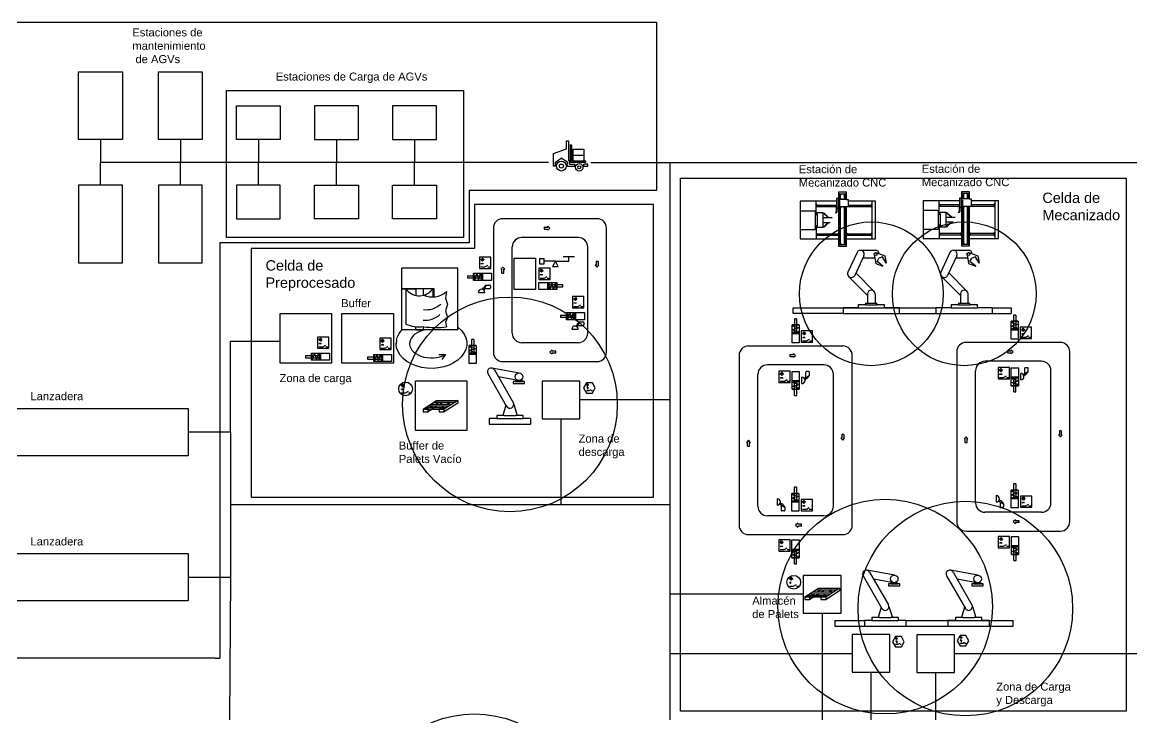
# Model space of a CAD drawing. Header units: millimetres. Extents: x 18796 to 77329, y 12688 to 39985.
# Drawn here: x 30733 to 52359, y 26435 to 39985 of the extents above; entities that cross this region are included whole.
import ezdxf

# ---------------------------------------------------------------- set-up
doc = ezdxf.new("R2010")
doc.units = ezdxf.units.MM
for name, color, linetype in [('Almacenaje', 80, 'Continuous'), ('Celdas', 200, 'Continuous'), ('Maquina', 82, 'Continuous'), ('Radio', 10, 'Continuous'), ('Robots', 80, 'Continuous'), ('Sensores', 211, 'Continuous'), ('Texto2', 7, 'Continuous'), ('TrayectAGV', 140, 'Continuous')]:
    doc.layers.add(name, color=color, linetype=linetype)
doc.styles.get("Standard").update_dxf_attribs({"font": 'arial.ttf'})

msp = doc.modelspace()

# ---------------------------------------------------------------- linework, layer by layer
at = {"layer": 'Almacenaje'}
for p, q in [((40869, 32995), (40869, 32260)), ((41604, 32995), (40869, 32995)), ((41604, 32260), (41604, 32995)), ((38545, 32449), (38809, 32614)), ((38545, 32449), (38644, 32449)), ((38545, 32449), (38545, 32397)), ((38589, 32477), (39002, 32477)), ((38641, 32509), (39055, 32509)), ((38824, 32509), (38644, 32397)), ((38644, 32449), (38959, 32449)), ((38740, 32509), (38688, 32477)), ((38696, 32544), (39110, 32544)), ((38763, 32585), (39176, 32585)), ((38862, 32585), (38795, 32544)), ((38809, 32614), (38908, 32614)), ((38859, 32449), (38959, 32449)), ((38859, 32449), (38859, 32397)), ((38908, 32562), (38879, 32544)), ((38903, 32477), (38955, 32509)), ((38908, 32614), (39123, 32614)), ((38908, 32585), (38908, 32562)), ((39223, 32614), (38959, 32449)), ((39223, 32562), (38959, 32397)), ((39010, 32544), (39077, 32585)), ((39123, 32614), (39223, 32614)), ((39223, 32614), (39223, 32562)), ((40869, 32260), (41604, 32260)), ((45957, 29209), (45957, 28474)), ((46692, 29209), (45957, 29209)), ((46692, 28474), (46692, 29209)), ((45987, 28792), (46251, 28957)), ((45987, 28792), (46086, 28792)), ((45987, 28792), (45987, 28740)), ((46030, 28819), (46444, 28819)), ((46083, 28852), (46496, 28852)), ((46265, 28852), (46086, 28740)), ((46086, 28792), (46400, 28792)), ((46182, 28852), (46130, 28819)), ((46138, 28886), (46551, 28886)), ((46204, 28928), (46618, 28928)), ((46304, 28928), (46237, 28886)), ((46251, 28957), (46350, 28957)), ((46301, 28792), (46400, 28792)), ((46301, 28792), (46301, 28740)), ((46350, 28905), (46320, 28886)), ((46345, 28819), (46397, 28852)), ((46350, 28957), (46565, 28957)), ((46350, 28928), (46350, 28905)), ((46665, 28957), (46400, 28792)), ((46665, 28905), (46400, 28740)), ((46452, 28886), (46519, 28928)), ((46565, 28957), (46665, 28957)), ((46665, 28957), (46665, 28905)), ((45957, 28474), (46692, 28474)), ((46909, 28057), (46909, 27323)), ((47644, 28057), (46909, 28057)), ((47644, 27323), (47644, 28057)), ((48171, 28051), (48171, 27316)), ((48906, 28051), (48171, 28051)), ((48906, 27316), (48906, 28051)), ((46909, 27323), (47644, 27323)), ((48171, 27316), (48906, 27316))]:
    msp.add_line(p, q, dxfattribs=at)
for points in [[(40323, 35386), (40735, 35386), (40735, 34779), (40323, 34779)], [(35759, 34312), (36763, 34312), (36763, 33342), (35759, 33342)], [(36964, 34312), (37968, 34312), (37968, 33342), (36964, 33342)], [(38396, 32999), (39400, 32999), (39400, 32029), (38396, 32029)], [(38545, 32397), (38644, 32397), (38644, 32449), (38545, 32449)], [(38859, 32397), (38959, 32397), (38959, 32449), (38859, 32449)], [(45987, 28740), (46086, 28740), (46086, 28792), (45987, 28792)], [(46301, 28740), (46400, 28740), (46400, 28792), (46301, 28792)]]:
    msp.add_lwpolyline(points, close=True, dxfattribs=at)
at = {"layer": 'Celdas'}
for p, q in [((18796, 39985), (43096, 39985)), ((43096, 39985), (43096, 36705)), ((43096, 36705), (39446, 36705)), ((39446, 36705), (39446, 35685)), ((43036, 36435), (39546, 36435)), ((39546, 36435), (39546, 35575)), ((43036, 30735), (43036, 36435)), ((39446, 35685), (34586, 35685)), ((34586, 35685), (34586, 27595)), ((39546, 35575), (35196, 35575)), ((35196, 35575), (35196, 35205)), ((35196, 35205), (35196, 30735)), ((35196, 30735), (43036, 30735)), ((34496, 27595), (18796, 27595)), ((34496, 27595), (34586, 27595))]:
    msp.add_line(p, q, dxfattribs=at)
msp.add_lwpolyline([(52246, 26565), (43566, 26565), (43566, 36945), (52246, 36945)], close=True, dxfattribs=at)
at = {"layer": 'Maquina'}
for p, q in [((41339, 37521), (41339, 37676)), ((41339, 37676), (41378, 37676)), ((41378, 37676), (41378, 37294)), ((41087, 37429), (41339, 37521)), ((41087, 37183), (41087, 37429)), ((41416, 37598), (41416, 37260)), ((41416, 37598), (41436, 37598)), ((41436, 37598), (41436, 37279)), ((41474, 37396), (41474, 37512)), ((41474, 37512), (41678, 37512)), ((41678, 37512), (41678, 37396)), ((41126, 37260), (41237, 37338)), ((41126, 37183), (41126, 37260)), ((41358, 37260), (41237, 37338)), ((41358, 37183), (41358, 37260)), ((41397, 37281), (41378, 37294)), ((41397, 37221), (41397, 37281)), ((41397, 37221), (41502, 37221)), ((41416, 37260), (41717, 37260)), ((41717, 37279), (41436, 37279)), ((41474, 37279), (41474, 37396)), ((41474, 37396), (41678, 37396)), ((41502, 37183), (41502, 37221)), ((41678, 37396), (41678, 37279)), ((41756, 37221), (41678, 37221)), ((41678, 37183), (41678, 37221)), ((41717, 37260), (41717, 37279)), ((41756, 37183), (41756, 37221)), ((41126, 37183), (41087, 37183)), ((41358, 37183), (41502, 37183)), ((41502, 37183), (41502, 37183)), ((41678, 37183), (41756, 37183)), ((46640, 36549), (46603, 36549)), ((46603, 36549), (46603, 36372)), ((46640, 36534), (46640, 36549)), ((46648, 36534), (46648, 36681)), ((46648, 36681), (46795, 36681)), ((46648, 36644), (46795, 36644)), ((46662, 36629), (46662, 36644)), ((46670, 36629), (46662, 36629)), ((46662, 36534), (46662, 36549)), ((46662, 36549), (46692, 36549)), ((46670, 36549), (46670, 36629)), ((46670, 36629), (46684, 36629)), ((46684, 36549), (46684, 36629)), ((46684, 36629), (46692, 36629)), ((46692, 36629), (46692, 36644)), ((46692, 36549), (46692, 36534)), ((46750, 36629), (46750, 36644)), ((46758, 36629), (46750, 36629)), ((46780, 36549), (46750, 36549)), ((46750, 36549), (46750, 36534)), ((46758, 36629), (46772, 36629)), ((46758, 36549), (46758, 36629)), ((46772, 36629), (46780, 36629)), ((46772, 36549), (46772, 36629)), ((46780, 36629), (46780, 36644)), ((46780, 36534), (46780, 36549)), ((46795, 36681), (46795, 36534)), ((49038, 36557), (49001, 36557)), ((49001, 36557), (49001, 36380)), ((49038, 36542), (49038, 36557)), ((49045, 36542), (49045, 36689)), ((49045, 36689), (49192, 36689)), ((49045, 36652), (49192, 36652)), ((49060, 36638), (49060, 36652)), ((49067, 36638), (49060, 36638)), ((49060, 36542), (49060, 36557)), ((49060, 36557), (49089, 36557)), ((49067, 36557), (49067, 36638)), ((49067, 36638), (49082, 36638)), ((49082, 36557), (49082, 36638)), ((49082, 36638), (49089, 36638)), ((49089, 36638), (49089, 36652)), ((49089, 36557), (49089, 36542)), ((49148, 36638), (49148, 36652)), ((49155, 36638), (49148, 36638)), ((49177, 36557), (49148, 36557)), ((49148, 36557), (49148, 36542)), ((49155, 36638), (49170, 36638)), ((49155, 36557), (49155, 36638)), ((49170, 36638), (49177, 36638)), ((49170, 36557), (49170, 36638)), ((49177, 36638), (49177, 36652)), ((49177, 36542), (49177, 36557)), ((49192, 36689), (49192, 36542)), ((45894, 36497), (45894, 35762)), ((46603, 36497), (45894, 36497)), ((46207, 36240), (46207, 36497)), ((46207, 36431), (46221, 36431)), ((46221, 36387), (46207, 36387)), ((46221, 36431), (46221, 36387)), ((46221, 36424), (46603, 36424)), ((46221, 36394), (46596, 36394)), ((46603, 36402), (46596, 36402)), ((46596, 36402), (46596, 36291)), ((46603, 36372), (46640, 36372)), ((46611, 36372), (46611, 36328)), ((46640, 36387), (46640, 36534)), ((46640, 36534), (46648, 36534)), ((46640, 36512), (46670, 36512)), ((46640, 36409), (46670, 36409)), ((46831, 36387), (46640, 36387)), ((46640, 36372), (46640, 36387)), ((46795, 36534), (46648, 36534)), ((46648, 35615), (46648, 36387)), ((46662, 36387), (46662, 36372)), ((46662, 36372), (46692, 36372)), ((46670, 36409), (46670, 36512)), ((46670, 35667), (46670, 36372)), ((46684, 35667), (46684, 36372)), ((46692, 36372), (46692, 36387)), ((46750, 36372), (46750, 36387)), ((46780, 36372), (46750, 36372)), ((46758, 35667), (46758, 36372)), ((46772, 35667), (46772, 36372)), ((46780, 36387), (46780, 36372)), ((46795, 36534), (46831, 36534)), ((46795, 36387), (46795, 35762)), ((46831, 36534), (46831, 36387)), ((47364, 36497), (46831, 36497)), ((46831, 36424), (47276, 36424)), ((46831, 36394), (47276, 36394)), ((47291, 36431), (47276, 36431)), ((47276, 36431), (47276, 36387)), ((47276, 36387), (47291, 36387)), ((47291, 36497), (47291, 35762)), ((47364, 35762), (47364, 36497)), ((48292, 36505), (48292, 35770)), ((49001, 36505), (48292, 36505)), ((48604, 36248), (48604, 36505)), ((48604, 36439), (48619, 36439)), ((48619, 36395), (48604, 36395)), ((48619, 36439), (48619, 36395)), ((48619, 36432), (49001, 36432)), ((48619, 36402), (48994, 36402)), ((49001, 36410), (48994, 36410)), ((48994, 36410), (48994, 36299)), ((49001, 36380), (49038, 36380)), ((49008, 36380), (49008, 36336)), ((49008, 36336), (49008, 36292)), ((49038, 36395), (49038, 36542)), ((49038, 36542), (49045, 36542)), ((49038, 36520), (49067, 36520)), ((49038, 36417), (49067, 36417)), ((49229, 36395), (49038, 36395)), ((49038, 36380), (49038, 36395)), ((49192, 36542), (49045, 36542)), ((49045, 35623), (49045, 36395)), ((49060, 36395), (49060, 36380)), ((49060, 36380), (49089, 36380)), ((49067, 36417), (49067, 36520)), ((49067, 35675), (49067, 36380)), ((49082, 35675), (49082, 36380)), ((49089, 36380), (49089, 36395)), ((49148, 36380), (49148, 36395)), ((49177, 36380), (49148, 36380)), ((49155, 35675), (49155, 36380)), ((49170, 35675), (49170, 36380)), ((49177, 36395), (49177, 36380)), ((49192, 36542), (49229, 36542)), ((49192, 36395), (49192, 35770)), ((49229, 36542), (49229, 36395)), ((49762, 36505), (49229, 36505)), ((49229, 36432), (49673, 36432)), ((49229, 36402), (49673, 36402)), ((49688, 36439), (49673, 36439)), ((49673, 36439), (49673, 36395)), ((49673, 36395), (49688, 36395)), ((49688, 36505), (49688, 35770)), ((49762, 35770), (49762, 36505)), ((41937, 36157), (40100, 36157)), ((45894, 36313), (46188, 36313)), ((46188, 36313), (46188, 35946)), ((46188, 36240), (46225, 36240)), ((46225, 36240), (46225, 36277)), ((46225, 36277), (46335, 36277)), ((46225, 36240), (46225, 36020)), ((46335, 36277), (46335, 36020)), ((46335, 36262), (46372, 36262)), ((46519, 36174), (46335, 36174)), ((46372, 36262), (46372, 36240)), ((46372, 36240), (46394, 36240)), ((46394, 36240), (46394, 36218)), ((46394, 36218), (46416, 36218)), ((46416, 36218), (46416, 36196)), ((46416, 36196), (46438, 36196)), ((46438, 36196), (46438, 36174)), ((46585, 36265), (46589, 36278)), ((46597, 36270), (46585, 36265)), ((46589, 36278), (46602, 36283)), ((46596, 36291), (46591, 36286)), ((46591, 36286), (46591, 36279)), ((46602, 36283), (46597, 36270)), ((46611, 36284), (46598, 36272)), ((46611, 36328), (46611, 36284)), ((48292, 36322), (48586, 36322)), ((48586, 36322), (48586, 35954)), ((48586, 36248), (48623, 36248)), ((48623, 36248), (48623, 36285)), ((48623, 36285), (48733, 36285)), ((48623, 36248), (48623, 36028)), ((48733, 36285), (48733, 36028)), ((48733, 36270), (48770, 36270)), ((48917, 36182), (48733, 36182)), ((48770, 36270), (48770, 36248)), ((48770, 36248), (48792, 36248)), ((48792, 36248), (48792, 36226)), ((48792, 36226), (48814, 36226)), ((48814, 36226), (48814, 36204)), ((48814, 36204), (48836, 36204)), ((48836, 36204), (48836, 36182)), ((48982, 36273), (48986, 36286)), ((48995, 36278), (48982, 36273)), ((48986, 36286), (48999, 36291)), ((48994, 36299), (48988, 36294)), ((48988, 36294), (48988, 36287)), ((48999, 36291), (48995, 36278)), ((49008, 36292), (48996, 36280)), ((39917, 35973), (39917, 33558)), ((42121, 33558), (42121, 35973)), ((45894, 35946), (46188, 35946)), ((46225, 36020), (46188, 36020)), ((46207, 36020), (46207, 35762)), ((46225, 35983), (46225, 36020)), ((46335, 35983), (46225, 35983)), ((46335, 36086), (46482, 36086)), ((46335, 36020), (46335, 35983)), ((46335, 35998), (46372, 35998)), ((46372, 35998), (46372, 36020)), ((46372, 36020), (46394, 36020)), ((46394, 36020), (46394, 36042)), ((46394, 36042), (46416, 36042)), ((46416, 36042), (46416, 36064)), ((46416, 36064), (46438, 36064)), ((46438, 36064), (46438, 36086)), ((48292, 35954), (48586, 35954)), ((48623, 36028), (48586, 36028)), ((48604, 36028), (48604, 35770)), ((48623, 35991), (48623, 36028)), ((48733, 35991), (48623, 35991)), ((48733, 36094), (48880, 36094)), ((48733, 36028), (48733, 35991)), ((48733, 36006), (48770, 36006)), ((48770, 36006), (48770, 36028)), ((48770, 36028), (48792, 36028)), ((48792, 36028), (48792, 36050)), ((48792, 36050), (48814, 36050)), ((48814, 36050), (48814, 36072)), ((48814, 36072), (48836, 36072)), ((48836, 36072), (48836, 36094)), ((41570, 35789), (40468, 35789)), ((45894, 35762), (46648, 35762)), ((46207, 35873), (46221, 35873)), ((46221, 35829), (46207, 35829)), ((46221, 35873), (46221, 35829)), ((46221, 35865), (46633, 35865)), ((46221, 35836), (46633, 35836)), ((46648, 35873), (46633, 35873)), ((46633, 35873), (46633, 35865)), ((46633, 35865), (46633, 35829)), ((46633, 35829), (46648, 35829)), ((46795, 35873), (46809, 35873)), ((46809, 35829), (46795, 35829)), ((46795, 35762), (47364, 35762)), ((46795, 35762), (46795, 35615)), ((46809, 35873), (46809, 35829)), ((46809, 35865), (47276, 35865)), ((46809, 35836), (47276, 35836)), ((47291, 35873), (47276, 35873)), ((47276, 35873), (47276, 35829)), ((47276, 35829), (47291, 35829)), ((48292, 35770), (49045, 35770)), ((48604, 35881), (48619, 35881)), ((48619, 35837), (48604, 35837)), ((48619, 35881), (48619, 35837)), ((48619, 35873), (49030, 35873)), ((48619, 35844), (49030, 35844)), ((49045, 35881), (49030, 35881)), ((49030, 35881), (49030, 35873)), ((49030, 35873), (49030, 35837)), ((49030, 35837), (49045, 35837)), ((49192, 35881), (49207, 35881)), ((49207, 35837), (49192, 35837)), ((49192, 35770), (49762, 35770)), ((49192, 35770), (49192, 35623)), ((49207, 35881), (49207, 35837)), ((49207, 35873), (49673, 35873)), ((49207, 35844), (49673, 35844)), ((49688, 35881), (49673, 35881)), ((49673, 35881), (49673, 35837)), ((49673, 35837), (49688, 35837)), ((40284, 33926), (40284, 35606)), ((41754, 33926), (41754, 35606)), ((46648, 35652), (46795, 35652)), ((46795, 35615), (46648, 35615)), ((46662, 35652), (46662, 35667)), ((46662, 35667), (46692, 35667)), ((46692, 35667), (46692, 35652)), ((46780, 35667), (46750, 35667)), ((46750, 35667), (46750, 35652)), ((46780, 35652), (46780, 35667)), ((49045, 35660), (49192, 35660)), ((49192, 35623), (49045, 35623)), ((49060, 35660), (49060, 35675)), ((49060, 35675), (49089, 35675)), ((49089, 35675), (49089, 35660)), ((49177, 35675), (49148, 35675)), ((49148, 35675), (49148, 35660)), ((49177, 35660), (49177, 35675)), ((38130, 33993), (38130, 35191)), ((39226, 35191), (38130, 35191)), ((39226, 33993), (39226, 35191)), ((38761, 34792), (38130, 34792)), ((38130, 34792), (38408, 34792)), ((38210, 34792), (38210, 34105)), ((38408, 34792), (38408, 34663)), ((38557, 34667), (38557, 34792)), ((38736, 34792), (38736, 34632)), ((38761, 34633), (38761, 34792)), ((39226, 33993), (38130, 33993)), ((38408, 34012), (38408, 34052)), ((38408, 34012), (38408, 33993)), ((38408, 33993), (38557, 33993)), ((38557, 34015), (38557, 34054)), ((38557, 33993), (38557, 34015)), ((38736, 34038), (38736, 33993)), ((38761, 33993), (38761, 34037)), ((38029, 33792), (38023, 33724)), ((41570, 33742), (40468, 33742)), ((50967, 33746), (49130, 33746)), ((46726, 33677), (44889, 33677)), ((48946, 33563), (48946, 30256)), ((51150, 30256), (51150, 33563)), ((38856, 33509), (38983, 33509)), ((38983, 33509), (38914, 33412)), ((40100, 33375), (41937, 33375)), ((44705, 33494), (44705, 30187)), ((46358, 33310), (45256, 33310)), ((46909, 30187), (46909, 33494)), ((50599, 33379), (49497, 33379)), ((45072, 30554), (45072, 33126)), ((46542, 30554), (46542, 33126)), ((49313, 30623), (49313, 33195)), ((50783, 30623), (50783, 33195)), ((46358, 30371), (45256, 30371)), ((50599, 30440), (49497, 30440)), ((49130, 30072), (50967, 30072)), ((44889, 30003), (46726, 30003))]:
    msp.add_line(p, q, dxfattribs=at)
for points in [[(31831, 39017), (32685, 39017), (32685, 37699), (31831, 37699)], [(33390, 39017), (34244, 39017), (34244, 37699), (33390, 37699)], [(34718, 38657), (39333, 38657), (39333, 35792), (34718, 35792)], [(34910, 38357), (35764, 38357), (35764, 37699), (34910, 37699)], [(37285, 38357), (36431, 38357), (36431, 37699), (37285, 37699)], [(38805, 38357), (37951, 38357), (37951, 37699), (38805, 37699)], [(31831, 35299), (32685, 35299), (32685, 36810), (31831, 36810)], [(33390, 35299), (34244, 35299), (34244, 36810), (33390, 36810)], [(34910, 36152), (35764, 36152), (35764, 36810), (34910, 36810)], [(37285, 36152), (36431, 36152), (36431, 36810), (37285, 36810)], [(38805, 36152), (37951, 36152), (37951, 36810), (38805, 36810)]]:
    msp.add_lwpolyline(points, close=True, dxfattribs=at)
for points in [[(39003, 34741), (38984, 34607), (39022, 34495), (38984, 34365), (39022, 34235), (38984, 34142), (39003, 34050)], [(30554, 32463), (33971, 32463), (33971, 31540), (30554, 31540)], [(30554, 29633), (33971, 29633), (33971, 28711), (30554, 28711)]]:
    msp.add_lwpolyline(points, dxfattribs=at)
for centre, radius in [((41242, 37183), 96.9), ((41242, 37183), 38.8), ((41590, 37158), 72.7), ((41590, 37158), 29.1), ((46593, 36274), 1.47), ((48991, 36282), 1.47)]:
    msp.add_circle(centre, radius, dxfattribs=at)
for centre, radius, start, end in [((40100, 35973), 184, 90, 180), ((41937, 35973), 184, 0, 90), ((46598, 36279), 7.35, 180, 182.4579), ((46598, 36279), 7.35, 267.5421, 270), ((48996, 36287), 7.35, 180, 182.4579), ((48996, 36287), 7.35, 267.5421, 270), ((40468, 35606), 184, 90, 180), ((41570, 35606), 184, 0, 90), ((38473, 34978), 322, 215.2475, 316.1691), ((38473, 34978), 322, 285.0522, 324.7525), ((38724, 35043), 411, 246.0159, 312.6463), ((38613, 34795), 411, 261.6794, 312.6463), ((38594, 34591), 411, 263.8946, 312.6463), ((38473, 34697), 648, 246.0611, 277.4137), ((38791, 35829), 1792, 262.5048, 276.8055), ((40468, 33926), 184, 180, 270), ((41570, 33926), 184, 270, 0), ((49130, 33563), 184, 90, 180), ((50967, 33563), 184, 0, 90), ((40100, 33558), 184, 180, 270), ((41937, 33558), 184, 270, 0), ((44889, 33494), 184, 90, 180), ((46726, 33494), 184, 0, 90), ((45256, 33126), 184, 90, 180), ((46358, 33126), 184, 0, 90), ((49497, 33195), 184, 90, 180), ((50599, 33195), 184, 0, 90), ((45256, 30554), 184, 180, 270), ((46358, 30554), 184, 270, 0), ((49497, 30623), 184, 180, 270), ((50599, 30623), 184, 270, 0), ((44889, 30187), 184, 180, 270), ((46726, 30187), 184, 270, 0), ((49130, 30256), 184, 180, 270), ((50967, 30256), 184, 270, 0)]:
    msp.add_arc(centre, radius, start, end, dxfattribs=at)
at = {"layer": 'Maquina', "extrusion": (0, 0, -1)}
for start_param, end_param in [(5.560698, 9.424778), (3.282632, 3.733434)]:
    msp.add_ellipse((38710, 33724), major_axis=(688, 0), ratio=0.702703, start_param=start_param, end_param=end_param, dxfattribs=at)
at = {"layer": 'Maquina'}
msp.add_ellipse((38710, 33724), major_axis=(-427, 0), ratio=0.652174, start_param=4.96997, end_param=8.544854, dxfattribs=at)
at = {"layer": 'Radio'}
for centre, radius in [((47282, 34694), 1400), ((49093, 34694), 1400), ((40239, 32539), 2091), ((47552, 28600), 2091), ((49115, 28563), 2091), ((39545, 24421), 2091)]:
    msp.add_circle(centre, radius, dxfattribs=at)
at = {"layer": 'Robots'}
for p, q in [((47005, 35499), (46826, 35115)), ((47071, 35541), (47365, 35541)), ((47375, 35496), (47548, 35433)), ((48815, 35499), (48636, 35115)), ((48882, 35541), (49176, 35541)), ((49186, 35496), (49358, 35433)), ((47138, 35437), (46959, 35053)), ((47118, 35394), (47348, 35394)), ((47336, 35463), (47368, 35282)), ((47368, 35282), (47506, 35232)), ((47394, 35326), (47430, 35390)), ((47506, 35232), (47394, 35326)), ((47500, 35415), (47430, 35390)), ((47573, 35288), (47500, 35415)), ((47548, 35433), (47573, 35288)), ((48948, 35437), (48769, 35053)), ((48929, 35394), (49159, 35394)), ((49147, 35463), (49179, 35282)), ((49179, 35282), (49317, 35232)), ((49204, 35326), (49241, 35390)), ((49317, 35232), (49204, 35326)), ((49310, 35415), (49241, 35390)), ((49384, 35288), (49310, 35415)), ((49358, 35433), (49384, 35288)), ((46959, 35053), (46959, 35053)), ((46981, 35100), (47334, 34747)), ((48769, 35053), (48769, 35053)), ((48791, 35100), (49144, 34747)), ((46840, 35032), (47209, 34664)), ((48651, 35032), (49019, 34664)), ((47209, 34694), (47209, 34510)), ((47334, 34747), (47334, 34747)), ((47334, 34747), (47334, 34747)), ((47334, 34747), (47334, 34747)), ((47356, 34694), (47356, 34510)), ((49019, 34694), (49019, 34510)), ((49144, 34747), (49144, 34747)), ((49144, 34747), (49144, 34747)), ((49144, 34747), (49144, 34747)), ((49166, 34694), (49166, 34510)), ((47025, 34422), (46731, 34422)), ((46731, 34422), (46731, 34312)), ((47172, 34481), (47025, 34481)), ((47025, 34481), (47025, 34422)), ((47025, 34422), (47539, 34422)), ((47172, 34510), (47392, 34510)), ((47172, 34510), (47172, 34481)), ((47172, 34481), (47392, 34481)), ((47392, 34481), (47392, 34510)), ((47539, 34481), (47392, 34481)), ((47539, 34422), (47539, 34481)), ((47833, 34422), (47539, 34422)), ((47833, 34312), (47833, 34422)), ((47864, 34422), (48542, 34422)), ((48542, 34422), (48542, 34312)), ((48836, 34422), (48542, 34422)), ((48542, 34422), (48542, 34312)), ((48982, 34481), (48836, 34481)), ((48836, 34481), (48836, 34422)), ((48836, 34422), (49350, 34422)), ((48982, 34510), (49203, 34510)), ((48982, 34510), (48982, 34481)), ((48982, 34481), (49203, 34481)), ((49203, 34481), (49203, 34510)), ((49350, 34481), (49203, 34481)), ((49350, 34422), (49350, 34481)), ((49644, 34422), (49350, 34422)), ((49644, 34312), (49644, 34422)), ((49644, 34422), (50006, 34422)), ((50006, 34422), (50006, 34312)), ((46731, 34312), (47833, 34312)), ((47833, 34312), (48542, 34312)), ((48542, 34312), (49644, 34312)), ((49644, 34312), (50006, 34312)), ((39808, 33139), (40175, 32502)), ((40428, 33151), (39885, 33248)), ((39936, 33212), (40303, 32575)), ((40402, 33006), (40015, 33075)), ((40341, 32983), (40304, 32983)), ((40304, 32983), (40304, 32946)), ((40304, 32946), (40525, 32946)), ((40341, 32983), (40488, 32983)), ((40415, 33005), (40363, 33005)), ((40415, 33005), (40466, 33005)), ((40525, 32983), (40488, 32983)), ((40525, 32946), (40525, 32983)), ((40162, 32526), (40101, 32326)), ((40291, 32591), (40291, 32591)), ((40291, 32591), (40291, 32591)), ((40291, 32591), (40291, 32591)), ((40313, 32539), (40380, 32326)), ((39982, 32267), (39835, 32267)), ((39835, 32267), (39835, 32157)), ((40129, 32326), (39982, 32326)), ((39982, 32326), (39982, 32267)), ((39982, 32267), (40496, 32267)), ((40129, 32326), (40349, 32326)), ((40496, 32326), (40349, 32326)), ((40496, 32267), (40496, 32326)), ((40643, 32267), (40496, 32267)), ((40643, 32267), (40643, 32157)), ((39835, 32157), (40643, 32157)), ((47121, 29200), (47489, 28563)), ((47741, 29212), (47198, 29309)), ((47249, 29273), (47616, 28637)), ((48747, 29200), (49115, 28563)), ((49367, 29212), (48824, 29309)), ((48875, 29273), (49242, 28637)), ((47715, 29067), (47328, 29136)), ((47654, 29044), (47617, 29044)), ((47617, 29044), (47617, 29007)), ((47617, 29007), (47838, 29007)), ((47654, 29044), (47801, 29044)), ((47728, 29066), (47676, 29066)), ((47728, 29066), (47779, 29066)), ((47838, 29044), (47801, 29044)), ((47838, 29007), (47838, 29044)), ((49341, 29067), (48954, 29136)), ((49280, 29044), (49243, 29044)), ((49243, 29044), (49243, 29007)), ((49243, 29007), (49464, 29007)), ((49280, 29044), (49427, 29044)), ((49354, 29066), (49302, 29066)), ((49354, 29066), (49405, 29066)), ((49464, 29044), (49427, 29044)), ((49464, 29007), (49464, 29044)), ((47475, 28587), (47414, 28387)), ((47604, 28652), (47604, 28652)), ((47604, 28652), (47604, 28652)), ((47604, 28652), (47604, 28652)), ((47626, 28600), (47694, 28387)), ((49101, 28587), (49040, 28387)), ((49230, 28652), (49230, 28652)), ((49230, 28652), (49230, 28652)), ((49230, 28652), (49230, 28652)), ((49252, 28600), (49320, 28387)), ((47442, 28387), (47295, 28387)), ((47295, 28387), (47295, 28328)), ((47442, 28387), (47662, 28387)), ((47809, 28387), (47662, 28387)), ((47809, 28328), (47809, 28387)), ((49068, 28387), (48921, 28387)), ((48921, 28387), (48921, 28328)), ((49068, 28387), (49288, 28387)), ((49435, 28387), (49288, 28387)), ((49435, 28328), (49435, 28387)), ((46569, 28329), (47148, 28328)), ((46569, 28329), (46569, 28219)), ((46569, 28219), (47148, 28218)), ((47295, 28328), (47148, 28328)), ((47148, 28328), (47148, 28219)), ((47148, 28219), (47148, 28218)), ((47148, 28218), (47956, 28218)), ((47295, 28328), (47809, 28328)), ((47956, 28328), (47809, 28328)), ((47956, 28328), (50045, 28329)), ((47956, 28328), (47956, 28218)), ((48921, 28328), (48774, 28328)), ((48774, 28328), (48774, 28219)), ((48774, 28219), (48774, 28218)), ((48774, 28218), (49582, 28218)), ((48921, 28328), (49435, 28328)), ((49582, 28328), (49435, 28328)), ((49582, 28328), (49582, 28218)), ((50045, 28219), (50045, 28329))]:
    msp.add_line(p, q, dxfattribs=at)
for points in [[(46731, 34312), (45757, 34312), (45757, 34422), (47864, 34422)], [(47956, 28219), (50045, 28219)]]:
    msp.add_lwpolyline(points, dxfattribs=at)
for centre, radius in [((47365, 35468), 29.4), ((49176, 35468), 29.4), ((40415, 33078), 73.5), ((47728, 29140), 73.5), ((49354, 29140), 73.5)]:
    msp.add_circle(centre, radius, dxfattribs=at)
for centre, radius, start, end in [((47071, 35468), 73.5, 335, 155), ((47365, 35468), 73.5, 3.5784, 90), ((48882, 35468), 73.5, 335, 155), ((49176, 35468), 73.5, 3.5784, 90), ((46892, 35084), 73.5, 155, 335), ((48703, 35084), 73.5, 155, 335), ((47282, 34694), 73.5, 0, 180), ((49093, 34694), 73.5, 0, 180), ((39872, 33175), 73.5, 29.9651, 209.9651), ((40363, 32983), 22, 90, 180), ((40466, 32983), 22, 0, 90), ((40239, 32539), 73.5, 209.9651, 29.9651), ((47185, 29237), 73.5, 29.9651, 209.9651), ((48811, 29237), 73.5, 29.9651, 209.9651), ((47676, 29044), 22, 90, 180), ((47779, 29044), 22, 0, 90), ((49302, 29044), 22, 90, 180), ((49405, 29044), 22, 0, 90), ((47552, 28600), 73.5, 209.9651, 29.9651), ((49178, 28600), 73.5, 209.9651, 29.9651)]:
    msp.add_arc(centre, radius, start, end, dxfattribs=at)
at = {"layer": 'Sensores'}
for p, q in [((39672, 35360), (39704, 35391)), ((39704, 35328), (39672, 35360)), ((39673, 35283), (39693, 35283)), ((39693, 35294), (39693, 35272)), ((39697, 35335), (39697, 35384)), ((39704, 35391), (39735, 35360)), ((39735, 35360), (39704, 35328)), ((39706, 35294), (39706, 35272)), ((39706, 35283), (39726, 35283)), ((39711, 35335), (39711, 35384)), ((39753, 35217), (39810, 35250)), ((41124, 35327), (40905, 35327)), ((41124, 35327), (41388, 35327)), ((41498, 35415), (41278, 35415)), ((41388, 35327), (41388, 35415)), ((39412, 35047), (39682, 35047)), ((39412, 35047), (39412, 35004)), ((39532, 35094), (39554, 34956)), ((39554, 34956), (39592, 35094)), ((39592, 35094), (39627, 34956)), ((39627, 34956), (39665, 35094)), ((39665, 35094), (39682, 34965)), ((39673, 35217), (39753, 35217)), ((39682, 35086), (39682, 34965)), ((39810, 35217), (39850, 35217)), ((40826, 35144), (40857, 35175)), ((40857, 35113), (40826, 35144)), ((40826, 35067), (40846, 35067)), ((40846, 35078), (40846, 35056)), ((40850, 35120), (40850, 35168)), ((40857, 35175), (40888, 35144)), ((40888, 35144), (40857, 35113)), ((40859, 35078), (40859, 35056)), ((40859, 35067), (40879, 35067)), ((40864, 35120), (40864, 35168)), ((40906, 35001), (40963, 35034)), ((39412, 35004), (39682, 35004)), ((39728, 34767), (39785, 34865)), ((39785, 34865), (39848, 34864)), ((39860, 34852), (39859, 34808)), ((40826, 35001), (40906, 35001)), ((40963, 35001), (41003, 35001)), ((41000, 34786), (41000, 34907)), ((41016, 34777), (41000, 34907)), ((41269, 34868), (41000, 34868)), ((41269, 34825), (41000, 34825)), ((41054, 34915), (41016, 34777)), ((41089, 34777), (41054, 34915)), ((41127, 34915), (41089, 34777)), ((41150, 34777), (41127, 34915)), ((41269, 34825), (41269, 34868)), ((39624, 34722), (39748, 34721)), ((39706, 34780), (39724, 34810)), ((39745, 34797), (39820, 34796)), ((39820, 34796), (39847, 34795)), ((41484, 34592), (41515, 34623)), ((41508, 34568), (41508, 34616)), ((41515, 34623), (41546, 34592)), ((41522, 34568), (41522, 34616)), ((41515, 34561), (41484, 34592)), ((41485, 34515), (41505, 34515)), ((41485, 34449), (41564, 34449)), ((41505, 34526), (41505, 34504)), ((41546, 34592), (41515, 34561)), ((41518, 34526), (41518, 34504)), ((41518, 34515), (41538, 34515)), ((41564, 34449), (41621, 34482)), ((41621, 34449), (41661, 34449)), ((41224, 34279), (41493, 34279)), ((41224, 34279), (41224, 34236)), ((41224, 34236), (41493, 34236)), ((41343, 34327), (41365, 34189)), ((41365, 34189), (41404, 34327)), ((41404, 34327), (41438, 34189)), ((41438, 34189), (41477, 34327)), ((41477, 34327), (41493, 34197)), ((41493, 34318), (41493, 34197)), ((45784, 34209), (45784, 33939)), ((45827, 34209), (45784, 34209)), ((45827, 34209), (45827, 33939)), ((50053, 34278), (50053, 34009)), ((50097, 34278), (50053, 34278)), ((50097, 34278), (50097, 34009)), ((41446, 34004), (41570, 34003)), ((41529, 34062), (41546, 34092)), ((41550, 34049), (41608, 34147)), ((41567, 34079), (41642, 34078)), ((41608, 34147), (41670, 34146)), ((41642, 34078), (41669, 34077)), ((41682, 34134), (41682, 34090)), ((45874, 34089), (45737, 34067)), ((45737, 34067), (45874, 34028)), ((45874, 34028), (45737, 33994)), ((45737, 33994), (45874, 33956)), ((45874, 33956), (45745, 33939)), ((45941, 33923), (45972, 33954)), ((45972, 33954), (46003, 33923)), ((50144, 34159), (50006, 34137)), ((50006, 34137), (50144, 34098)), ((50144, 34098), (50006, 34064)), ((50006, 34064), (50144, 34025)), ((50144, 34025), (50014, 34009)), ((50136, 34009), (50014, 34009)), ((50210, 33993), (50242, 34024)), ((50242, 33961), (50210, 33993)), ((50235, 33968), (50235, 34017)), ((50242, 34024), (50273, 33993)), ((50273, 33993), (50242, 33961)), ((50248, 33968), (50248, 34017)), ((36513, 33802), (36544, 33833)), ((36544, 33771), (36513, 33802)), ((36533, 33737), (36533, 33715)), ((36537, 33778), (36537, 33826)), ((36544, 33833), (36575, 33802)), ((36575, 33802), (36544, 33771)), ((36546, 33737), (36546, 33715)), ((36551, 33778), (36551, 33826)), ((37726, 33779), (37757, 33810)), ((37757, 33748), (37726, 33779)), ((37750, 33755), (37750, 33803)), ((37757, 33810), (37788, 33779)), ((37788, 33779), (37757, 33748)), ((37764, 33755), (37764, 33803)), ((39490, 33804), (39490, 33535)), ((39533, 33804), (39490, 33804)), ((39533, 33804), (39533, 33535)), ((45866, 33939), (45745, 33939)), ((45972, 33892), (45941, 33923)), ((45942, 33846), (45962, 33846)), ((45942, 33780), (46021, 33780)), ((45962, 33857), (45962, 33835)), ((45965, 33899), (45965, 33947)), ((46003, 33923), (45972, 33892)), ((45975, 33857), (45975, 33835)), ((45975, 33846), (45995, 33846)), ((45979, 33899), (45979, 33947)), ((46021, 33780), (46078, 33813)), ((46078, 33780), (46118, 33780)), ((50211, 33916), (50231, 33916)), ((50211, 33850), (50291, 33850)), ((50231, 33927), (50231, 33905)), ((50244, 33927), (50244, 33905)), ((50244, 33916), (50264, 33916)), ((50291, 33850), (50348, 33883)), ((50348, 33850), (50388, 33850)), ((36372, 33537), (36394, 33399)), ((36394, 33399), (36432, 33537)), ((36432, 33537), (36467, 33399)), ((36467, 33399), (36505, 33537)), ((36505, 33537), (36522, 33407)), ((36513, 33726), (36533, 33726)), ((36513, 33660), (36593, 33660)), ((36522, 33529), (36522, 33407)), ((36546, 33726), (36566, 33726)), ((36593, 33660), (36650, 33693)), ((36650, 33660), (36690, 33660)), ((37727, 33702), (37747, 33702)), ((37727, 33636), (37806, 33636)), ((37747, 33713), (37747, 33691)), ((37760, 33713), (37760, 33691)), ((37760, 33702), (37780, 33702)), ((37806, 33636), (37863, 33669)), ((37863, 33636), (37903, 33636)), ((39580, 33685), (39442, 33662)), ((39442, 33662), (39580, 33624)), ((39580, 33624), (39442, 33590)), ((39442, 33590), (39580, 33551)), ((39580, 33551), (39451, 33535)), ((39572, 33535), (39451, 33535)), ((36252, 33490), (36522, 33490)), ((36252, 33490), (36252, 33446)), ((36252, 33446), (36522, 33446)), ((37466, 33466), (37735, 33466)), ((37466, 33466), (37466, 33423)), ((37466, 33423), (37735, 33423)), ((37585, 33513), (37607, 33376)), ((37607, 33376), (37646, 33513)), ((37646, 33513), (37680, 33376)), ((37680, 33376), (37719, 33513)), ((37719, 33513), (37735, 33384)), ((37735, 33505), (37735, 33384)), ((45507, 33136), (45538, 33167)), ((45538, 33105), (45507, 33136)), ((45531, 33112), (45531, 33160)), ((45538, 33167), (45569, 33136)), ((45569, 33136), (45538, 33105)), ((45545, 33112), (45545, 33160)), ((45977, 33048), (46075, 33105)), ((46006, 33140), (46006, 33167)), ((46006, 33065), (46006, 33140)), ((46062, 33180), (46018, 33180)), ((46075, 33105), (46075, 33167)), ((49776, 33206), (49808, 33237)), ((49808, 33175), (49776, 33206)), ((49777, 33129), (49797, 33129)), ((49797, 33140), (49797, 33118)), ((49801, 33182), (49801, 33230)), ((49808, 33237), (49839, 33206)), ((49839, 33206), (49808, 33175)), ((49810, 33140), (49810, 33118)), ((49810, 33129), (49830, 33129)), ((49814, 33182), (49814, 33230)), ((49856, 33063), (49914, 33096)), ((50195, 33019), (50195, 33143)), ((50242, 33123), (50340, 33180)), ((50254, 33101), (50284, 33118)), ((50271, 33214), (50271, 33242)), ((50271, 33140), (50271, 33214)), ((50327, 33254), (50283, 33254)), ((50340, 33180), (50340, 33242)), ((38121, 32909), (38152, 32941)), ((38152, 32878), (38121, 32909)), ((38145, 32885), (38145, 32934)), ((38152, 32941), (38184, 32909)), ((38184, 32909), (38152, 32878)), ((38159, 32885), (38159, 32934)), ((41731, 32921), (41751, 32941)), ((41751, 32901), (41731, 32921)), ((41735, 32886), (41756, 32864)), ((41746, 32905), (41746, 32936)), ((41751, 32941), (41771, 32921)), ((41771, 32921), (41751, 32901)), ((41755, 32905), (41755, 32936)), ((45508, 33060), (45527, 33060)), ((45508, 32993), (45587, 32993)), ((45527, 33071), (45527, 33049)), ((45541, 33071), (45541, 33049)), ((45541, 33060), (45561, 33060)), ((45587, 32993), (45644, 33027)), ((45644, 32993), (45684, 32993)), ((45740, 32968), (45870, 32984)), ((45878, 32929), (45740, 32968)), ((45740, 32895), (45878, 32929)), ((45878, 32856), (45740, 32895)), ((45748, 32984), (45870, 32984)), ((45788, 32715), (45788, 32984)), ((45831, 32715), (45831, 32984)), ((45930, 32945), (45930, 33069)), ((45989, 33027), (46019, 33044)), ((49777, 33063), (49856, 33063)), ((49914, 33063), (49953, 33063)), ((50010, 33038), (50139, 33054)), ((50148, 32999), (50010, 33038)), ((50010, 32965), (50148, 32999)), ((50148, 32926), (50010, 32965)), ((50010, 32904), (50148, 32926)), ((50018, 33054), (50139, 33054)), ((50057, 32785), (50057, 33054)), ((50100, 32785), (50100, 33054)), ((38122, 32767), (38201, 32767)), ((38201, 32767), (38259, 32800)), ((38259, 32767), (38298, 32767)), ((41731, 32809), (41782, 32809)), ((41735, 32867), (41756, 32846)), ((41782, 32809), (41819, 32830)), ((41819, 32809), (41845, 32809)), ((45740, 32834), (45878, 32856)), ((45788, 32715), (45831, 32715)), ((50057, 32785), (50100, 32785)), ((45780, 30925), (45780, 30656)), ((45823, 30925), (45780, 30925)), ((45823, 30925), (45823, 30656)), ((50056, 30991), (50056, 30722)), ((50100, 30991), (50056, 30991)), ((50100, 30991), (50100, 30722)), ((45870, 30805), (45733, 30783)), ((45733, 30783), (45870, 30745)), ((45870, 30745), (45733, 30710)), ((45733, 30710), (45870, 30672)), ((49716, 30765), (49716, 30640)), ((50147, 30872), (50009, 30850)), ((50009, 30850), (50147, 30811)), ((50147, 30811), (50009, 30777)), ((50009, 30777), (50147, 30738)), ((50147, 30738), (50017, 30722)), ((50139, 30722), (50017, 30722)), ((50213, 30706), (50245, 30737)), ((50238, 30681), (50238, 30730)), ((50245, 30737), (50276, 30706)), ((50251, 30681), (50251, 30730)), ((45450, 30701), (45450, 30576)), ((45497, 30597), (45595, 30540)), ((45509, 30619), (45539, 30602)), ((45526, 30580), (45526, 30505)), ((45526, 30505), (45526, 30478)), ((45595, 30540), (45594, 30478)), ((45870, 30672), (45741, 30656)), ((45862, 30656), (45741, 30656)), ((45937, 30639), (45968, 30670)), ((45968, 30608), (45937, 30639)), ((45938, 30563), (45957, 30563)), ((45938, 30496), (46017, 30496)), ((45957, 30574), (45957, 30552)), ((45961, 30615), (45961, 30663)), ((45968, 30670), (45999, 30639)), ((45999, 30639), (45968, 30608)), ((45971, 30574), (45971, 30552)), ((45971, 30563), (45991, 30563)), ((45975, 30615), (45975, 30663)), ((46017, 30496), (46074, 30530)), ((46074, 30496), (46114, 30496)), ((49762, 30661), (49860, 30604)), ((49775, 30682), (49804, 30665)), ((49792, 30569), (49791, 30542)), ((49792, 30644), (49792, 30569)), ((49848, 30529), (49804, 30529)), ((49860, 30604), (49860, 30542)), ((50245, 30674), (50213, 30706)), ((50214, 30629), (50234, 30629)), ((50214, 30563), (50293, 30563)), ((50234, 30640), (50234, 30618)), ((50276, 30706), (50245, 30674)), ((50247, 30640), (50247, 30618)), ((50247, 30629), (50267, 30629)), ((50293, 30563), (50351, 30596)), ((50351, 30563), (50390, 30563)), ((45582, 30466), (45538, 30466)), ((45503, 29852), (45534, 29884)), ((45534, 29821), (45503, 29852)), ((45527, 29828), (45527, 29877)), ((45534, 29884), (45565, 29852)), ((45565, 29852), (45534, 29821)), ((45541, 29828), (45541, 29877)), ((49779, 29919), (49811, 29950)), ((49811, 29888), (49779, 29919)), ((49800, 29853), (49800, 29831)), ((49804, 29895), (49804, 29943)), ((49811, 29950), (49842, 29919)), ((49842, 29919), (49811, 29888)), ((49813, 29853), (49813, 29831)), ((49817, 29895), (49817, 29943)), ((45504, 29776), (45523, 29776)), ((45504, 29710), (45583, 29710)), ((45523, 29787), (45523, 29765)), ((45537, 29787), (45537, 29765)), ((45537, 29776), (45557, 29776)), ((45583, 29710), (45640, 29743)), ((45640, 29710), (45680, 29710)), ((45736, 29684), (45866, 29700)), ((45874, 29646), (45736, 29684)), ((45736, 29611), (45874, 29646)), ((45744, 29700), (45866, 29700)), ((45783, 29431), (45783, 29700)), ((45827, 29431), (45827, 29700)), ((49780, 29842), (49800, 29842)), ((49780, 29776), (49859, 29776)), ((49813, 29842), (49833, 29842)), ((49859, 29776), (49917, 29809)), ((49917, 29776), (49956, 29776)), ((50013, 29750), (50142, 29767)), ((50151, 29712), (50013, 29750)), ((50013, 29677), (50151, 29712)), ((50151, 29639), (50013, 29677)), ((50013, 29617), (50151, 29639)), ((50021, 29767), (50142, 29767)), ((50060, 29497), (50060, 29767)), ((50103, 29497), (50103, 29767)), ((45874, 29573), (45736, 29611)), ((45736, 29550), (45874, 29573)), ((45783, 29431), (45827, 29431)), ((50060, 29497), (50103, 29497)), ((45687, 29144), (45719, 29175)), ((45719, 29113), (45687, 29144)), ((45688, 29001), (45768, 29001)), ((45712, 29119), (45712, 29168)), ((45719, 29175), (45750, 29144)), ((45750, 29144), (45719, 29113)), ((45726, 29119), (45726, 29168)), ((45768, 29001), (45825, 29034)), ((45825, 29001), (45865, 29001)), ((47753, 27979), (47774, 27999)), ((47774, 27959), (47753, 27979)), ((47758, 27943), (47779, 27922)), ((47758, 27925), (47779, 27904)), ((47769, 27963), (47769, 27994)), ((47774, 27999), (47794, 27979)), ((47794, 27979), (47774, 27959)), ((47778, 27963), (47778, 27994)), ((49012, 27998), (49032, 28018)), ((49032, 27978), (49012, 27998)), ((49017, 27963), (49038, 27942)), ((49017, 27945), (49038, 27923)), ((49028, 27983), (49028, 28014)), ((49032, 28018), (49052, 27998)), ((49052, 27998), (49032, 27978)), ((49037, 27983), (49037, 28014)), ((49064, 27886), (49101, 27907)), ((47754, 27867), (47805, 27867)), ((47805, 27867), (47842, 27888)), ((47842, 27867), (47867, 27867)), ((49013, 27886), (49064, 27886)), ((49101, 27886), (49126, 27886))]:
    msp.add_line(p, q, dxfattribs=at)
for points in [[(39648, 35189), (39869, 35189), (39869, 35410), (39648, 35410)], [(40812, 35373), (40812, 35280), (40905, 35280), (40905, 35373)], [(41124, 35327), (41067, 35228), (41181, 35228)], [(39532, 35094), (39880, 35094), (39880, 34956), (39532, 34956)], [(39532, 34956), (39532, 34956), (39532, 35094), (39532, 35094)], [(39682, 35086), (39704, 35086), (39704, 34965), (39682, 34965)], [(40801, 34973), (41022, 34973), (41022, 35194), (40801, 35194)], [(41150, 34777), (40801, 34777), (40801, 34915), (41150, 34915)], [(41000, 34786), (40977, 34786), (40977, 34907), (41000, 34907)], [(41150, 34915), (41150, 34915), (41150, 34777), (41150, 34777)], [(41460, 34421), (41680, 34421), (41680, 34642), (41460, 34642)], [(41343, 34327), (41692, 34327), (41692, 34189), (41343, 34189)], [(41343, 34189), (41343, 34189), (41343, 34327), (41343, 34327)], [(41493, 34318), (41515, 34318), (41515, 34197), (41493, 34197)], [(45874, 34089), (45874, 33741), (45737, 33741), (45737, 34089)], [(45737, 34089), (45737, 34089), (45874, 34089), (45874, 34089)], [(45916, 33752), (46137, 33752), (46137, 33973), (45916, 33973)], [(50144, 34159), (50144, 33811), (50006, 33811), (50006, 34159)], [(50006, 34159), (50006, 34159), (50144, 34159), (50144, 34159)], [(50136, 34009), (50136, 33987), (50014, 33987), (50014, 34009)], [(50186, 33822), (50406, 33822), (50406, 34043), (50186, 34043)], [(36488, 33632), (36709, 33632), (36709, 33852), (36488, 33852)], [(37701, 33608), (37922, 33608), (37922, 33829), (37701, 33829)], [(45866, 33939), (45866, 33917), (45745, 33917), (45745, 33939)], [(36372, 33537), (36720, 33537), (36720, 33399), (36372, 33399)], [(36372, 33399), (36372, 33399), (36372, 33537), (36372, 33537)], [(36522, 33529), (36544, 33529), (36544, 33407), (36522, 33407)], [(39580, 33685), (39580, 33336), (39442, 33336), (39442, 33685)], [(39442, 33685), (39442, 33685), (39580, 33685), (39580, 33685)], [(39572, 33535), (39572, 33513), (39451, 33513), (39451, 33535)], [(37585, 33513), (37934, 33513), (37934, 33376), (37585, 33376)], [(37585, 33376), (37585, 33376), (37585, 33513), (37585, 33513)], [(37735, 33505), (37757, 33505), (37757, 33384), (37735, 33384)], [(45482, 32966), (45703, 32966), (45703, 33186), (45482, 33186)], [(45740, 32834), (45740, 33182), (45878, 33182), (45878, 32834)], [(49752, 33035), (49972, 33035), (49972, 33256), (49752, 33256)], [(50010, 32904), (50010, 33252), (50148, 33252), (50148, 32904)], [(41730, 32760), (41845, 32760), (41903, 32860), (41845, 32959), (41730, 32959), (41672, 32860)], [(45748, 32984), (45748, 33006), (45870, 33006), (45870, 32984)], [(50148, 32904), (50148, 32904), (50010, 32904), (50010, 32904)], [(50018, 33054), (50018, 33076), (50139, 33076), (50139, 33054)], [(41760, 32868), (41753, 32861), (41762, 32859)], [(41760, 32849), (41753, 32843), (41762, 32840)], [(45878, 32834), (45878, 32834), (45740, 32834), (45740, 32834)], [(45870, 30805), (45870, 30457), (45733, 30457), (45733, 30805)], [(45733, 30805), (45733, 30805), (45870, 30805), (45870, 30805)], [(50147, 30872), (50147, 30523), (50009, 30523), (50009, 30872)], [(50009, 30872), (50009, 30872), (50147, 30872), (50147, 30872)], [(50139, 30722), (50139, 30700), (50017, 30700), (50017, 30722)], [(50189, 30535), (50409, 30535), (50409, 30755), (50189, 30755)], [(45862, 30656), (45862, 30633), (45741, 30633), (45741, 30656)], [(45912, 30469), (46133, 30469), (46133, 30689), (45912, 30689)], [(45478, 29682), (45699, 29682), (45699, 29902), (45478, 29902)], [(45736, 29550), (45736, 29899), (45874, 29899), (45874, 29550)], [(49755, 29748), (49975, 29748), (49975, 29969), (49755, 29969)], [(50013, 29617), (50013, 29965), (50151, 29965), (50151, 29617)], [(45744, 29700), (45744, 29722), (45866, 29722), (45866, 29700)], [(50021, 29767), (50021, 29789), (50142, 29789), (50142, 29767)], [(45874, 29550), (45874, 29550), (45736, 29550), (45736, 29550)], [(50151, 29617), (50151, 29617), (50013, 29617), (50013, 29617)], [(47753, 27818), (47868, 27818), (47925, 27917), (47868, 28017), (47753, 28017), (47695, 27917)], [(47783, 27926), (47776, 27919), (47785, 27916)], [(47783, 27907), (47776, 27901), (47785, 27898)], [(49012, 27837), (49127, 27837), (49184, 27937), (49127, 28037), (49012, 28037), (48954, 27937)], [(49042, 27945), (49035, 27938), (49044, 27936)], [(49042, 27927), (49035, 27920), (49044, 27918)]]:
    msp.add_lwpolyline(points, close=True, dxfattribs=at)
for centre in [(38205, 32842), (45771, 29076)]:
    msp.add_circle(centre, 133, dxfattribs=at)
for centre, radius, start, end in [((39859, 34721), 162, 117.0331, 146.7672), ((39848, 34852), 12.5, 359.3784, 89.3784), ((39686, 34721), 62.3, 359.3784, 179.3784), ((39847, 34808), 12.5, 269.3784, 359.3784), ((41508, 34003), 62.3, 359.3784, 179.3784), ((41681, 34003), 162, 117.0331, 146.7672), ((41669, 34090), 12.5, 269.3784, 359.3784), ((41670, 34134), 12.5, 359.3784, 89.3784), ((46018, 33167), 12.5, 90.1395, 180.1395), ((45931, 33180), 162, 302.7507, 332.4848), ((46062, 33167), 12.5, 0.1395, 90.1395), ((50195, 33081), 62.3, 270.1395, 90.1395), ((50283, 33242), 12.5, 90.1395, 180.1395), ((50196, 33254), 162, 302.7507, 332.4848), ((50327, 33242), 12.5, 0.1395, 90.1395), ((45930, 33007), 62.3, 270.1395, 90.1395), ((38119, 32833), 8.1, 294.135, 65.865), ((38124, 32833), 12.7, 299.7546, 60.2454), ((38130, 32833), 18.2, 301.8237, 58.1763), ((49716, 30702), 62.3, 269.8605, 89.8605), ((45450, 30639), 62.3, 269.8605, 89.8605), ((45451, 30466), 162, 27.5152, 57.2493), ((49804, 30542), 12.5, 179.8605, 269.8605), ((49717, 30529), 162, 27.5152, 57.2493), ((49848, 30542), 12.5, 269.8605, 359.8605), ((45538, 30478), 12.5, 179.8605, 269.8605), ((45582, 30478), 12.5, 269.8605, 359.8605), ((45685, 29067), 8.1, 294.135, 65.865), ((45691, 29067), 12.7, 299.7546, 60.2454), ((45696, 29067), 18.2, 301.8237, 58.1763)]:
    msp.add_arc(centre, radius, start, end, dxfattribs=at)
at = {"layer": 'Texto2'}
for p, q in [((40904, 35992), (40904, 35955)), ((40904, 35992), (40978, 35992)), ((40904, 35955), (40978, 35955)), ((40978, 35992), (40978, 36010)), ((41019, 35973), (40978, 36010)), ((40978, 35936), (41019, 35973)), ((40978, 35955), (40978, 35936)), ((41919, 35253), (41901, 35253)), ((41901, 35253), (41937, 35212)), ((41956, 35326), (41919, 35326)), ((41919, 35326), (41919, 35253)), ((41937, 35212), (41974, 35253)), ((41956, 35326), (41956, 35253)), ((41956, 35253), (41974, 35253)), ((40100, 35212), (40064, 35171)), ((40082, 35171), (40064, 35171)), ((40082, 35097), (40082, 35171)), ((40082, 35097), (40119, 35097)), ((40137, 35171), (40100, 35212)), ((40119, 35097), (40119, 35171)), ((40119, 35171), (40137, 35171)), ((41060, 33595), (41019, 33558)), ((41019, 33558), (41060, 33522)), ((41060, 33577), (41060, 33595)), ((41133, 33577), (41060, 33577)), ((41133, 33540), (41060, 33540)), ((41060, 33540), (41060, 33522)), ((41133, 33540), (41133, 33577)), ((45766, 33512), (45766, 33530)), ((45807, 33494), (45766, 33530)), ((49934, 33581), (49934, 33544)), ((49934, 33581), (50007, 33581)), ((49934, 33544), (50007, 33544)), ((50007, 33581), (50007, 33599)), ((50048, 33563), (50007, 33599)), ((50007, 33526), (50048, 33563)), ((50007, 33544), (50007, 33526)), ((45693, 33512), (45693, 33475)), ((45693, 33512), (45766, 33512)), ((45693, 33475), (45766, 33475)), ((45766, 33457), (45807, 33494)), ((45766, 33475), (45766, 33457)), ((50985, 32024), (50948, 32024)), ((50948, 32024), (50948, 31950)), ((50985, 32024), (50985, 31950)), ((44889, 31840), (44852, 31799)), ((44870, 31799), (44852, 31799)), ((44870, 31726), (44870, 31799)), ((44925, 31799), (44889, 31840)), ((44907, 31726), (44907, 31799)), ((44907, 31799), (44925, 31799)), ((46707, 31881), (46689, 31881)), ((46689, 31881), (46726, 31840)), ((46744, 31955), (46707, 31955)), ((46707, 31955), (46707, 31881)), ((46726, 31840), (46762, 31881)), ((46744, 31955), (46744, 31881)), ((46744, 31881), (46762, 31881)), ((49130, 31909), (49093, 31868)), ((49111, 31868), (49093, 31868)), ((49111, 31795), (49111, 31868)), ((49111, 31795), (49148, 31795)), ((49166, 31868), (49130, 31909)), ((49148, 31795), (49148, 31868)), ((49148, 31868), (49166, 31868)), ((50948, 31950), (50930, 31950)), ((50930, 31950), (50967, 31909)), ((50967, 31909), (51004, 31950)), ((50985, 31950), (51004, 31950)), ((44870, 31726), (44907, 31726)), ((50089, 30293), (50048, 30256)), ((50089, 30274), (50089, 30293)), ((45848, 30224), (45807, 30187)), ((45807, 30187), (45848, 30150)), ((45848, 30205), (45848, 30224)), ((45922, 30205), (45848, 30205)), ((45922, 30168), (45848, 30168)), ((45848, 30168), (45848, 30150)), ((45922, 30168), (45922, 30205)), ((50048, 30256), (50089, 30219)), ((50163, 30274), (50089, 30274)), ((50163, 30238), (50089, 30238)), ((50089, 30238), (50089, 30219)), ((50163, 30238), (50163, 30274))]:
    msp.add_line(p, q, dxfattribs=at)
at = {"layer": 'TrayectAGV'}
for p, q in [((32258, 37699), (32258, 37254)), ((33817, 37699), (33817, 37254)), ((35337, 37699), (35337, 37254)), ((36858, 37699), (36858, 37254)), ((38378, 37699), (38378, 37254)), ((32258, 36810), (32258, 37254)), ((40992, 37254), (32258, 37254)), ((33817, 36810), (33817, 37254)), ((35337, 36810), (35337, 37254)), ((36858, 36810), (36858, 37254)), ((38378, 36810), (38378, 37254)), ((41815, 37254), (52472, 37254)), ((43364, 26397), (43364, 37254)), ((34796, 32008), (34796, 33770)), ((34796, 33770), (35759, 33770)), ((43364, 32627), (41604, 32627)), ((41236, 30590), (41236, 32260)), ((33971, 32008), (34568, 32008)), ((34568, 32008), (34796, 32008)), ((34796, 32008), (34796, 29172)), ((34796, 30590), (36104, 30590)), ((36104, 30590), (43364, 30590)), ((33971, 29172), (34796, 29172)), ((34796, 29172), (34775, 26397)), ((45957, 28842), (43364, 28842)), ((46325, 28474), (46325, 26397)), ((46909, 27683), (43364, 27683)), ((52472, 27683), (48906, 27683)), ((47277, 26397), (47277, 27323)), ((48538, 26397), (48538, 27316))]:
    msp.add_line(p, q, dxfattribs=at)

# ---------------------------------------------------------------- texts
at = {"layer": 'Celdas', "char_height": 201.25, "attachment_point": 1}
for s, insert in [('Celda de Mecanizado', (50616, 36665)), ('Celda de Preprocesado', (35476, 35348))]:
    msp.add_mtext_dynamic_manual_height_columns(s, width=2170, gutter_width=1006, heights=[0], dxfattribs=dict(at, insert=insert))
at = {"layer": 'Maquina', "char_height": 0.735, "attachment_point": 1}
for insert in [(46593, 36274), (48990, 36282)]:
    msp.add_mtext_dynamic_manual_height_columns('69', width=0.0814, gutter_width=3.67, heights=[0], dxfattribs=dict(at, insert=insert))
at = {"layer": 'Texto2', "attachment_point": 1}
for s, insert, char_height in [('Estaciones de \\Pmantenimiento\\P de AGVs', (32880, 39864), 155.97), ('Estaciones de Carga de AGVs', (35675, 39004), 155.97), ('Estación de\\PMecanizado CNC', (45868, 37199), 155.97), ('Estación de\\PMecanizado CNC', (48266, 37207), 155.97), ('Buffer', (36950, 34590), 156), ('Zona de carga', (35750, 33130), 155.97), ('Lanzadera', (30894, 32778), 156), ('Buffer de\\PPalets Vacío', (38073, 31816), 155.97), ('Zona de\\Pdescarga', (41577, 31952), 156), ('Lanzadera', (30894, 29948), 156), ('Almacén\\Pde Palets', (44961, 28794), 156), ('Zona de Carga\\Py Descarga', (49717, 27120), 155.97)]:
    msp.add_mtext(s, dxfattribs=dict(at, insert=insert, char_height=char_height))

doc.saveas('drawing.dxf')
